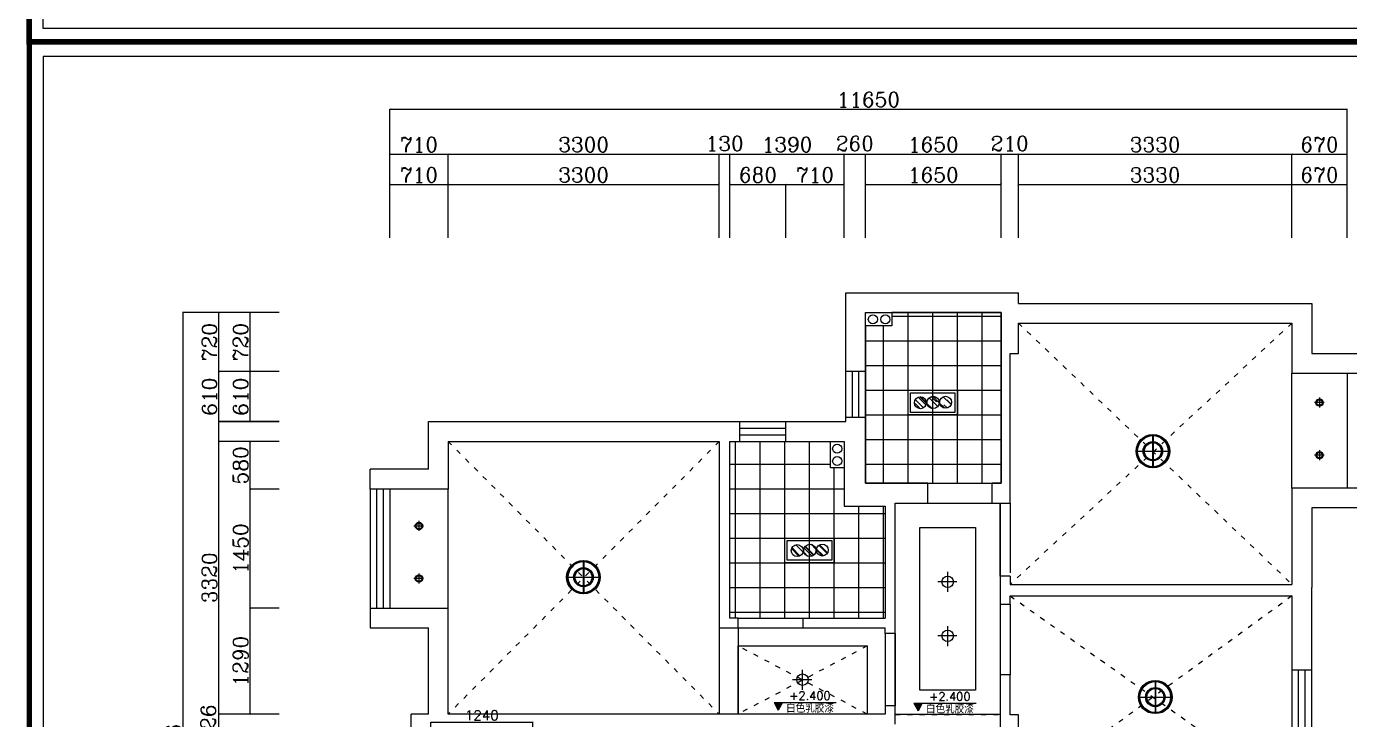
# Model space of a CAD drawing. Header units: millimetres. Extents: x 450898 to 739469, y -912654 to -458543.
# Drawn here: x 450900 to 467003, y -903346 to -894911 of the extents above; entities that cross this region are included whole.
import ezdxf

# ---------------------------------------------------------------- set-up
doc = ezdxf.new("R2010")
doc.units = ezdxf.units.MM
doc.header["$MEASUREMENT"] = 0
doc.header["$PDMODE"] = 3
doc.linetypes.add('ACAD_ISO03W100', pattern=[30, 12, -18])
doc.layers.get('0').update_dxf_attribs({"linetype": 'CONTINUOUS'})
doc.layers.get('DEFPOINTS').update_dxf_attribs({"linetype": 'CONTINUOUS'})
for name, color, linetype in [('0-ELV-01-细实线', 1, 'CONTINUOUS'), ('4', 4, 'CONTINUOUS'), ('8', 8, 'CONTINUOUS'), ('TOP', 7, 'CONTINUOUS'), ('txt', 7, 'CONTINUOUS'), ('墙线', 5, 'CONTINUOUS'), ('家具', 7, 'CONTINUOUS'), ('辅助线', 8, 'CONTINUOUS')]:
    doc.layers.add(name, color=color, linetype=linetype)
doc.layers.add('门窗', color=4, linetype='CONTINUOUS', lineweight=13)
doc.layers.add('（2）0.25线', color=7, linetype='CONTINUOUS', lineweight=25)
doc.styles.add('HZXY', font='complex.shx', dxfattribs={"bigfont": 'HZXY.shx'})
doc.styles.get("Standard").update_dxf_attribs({"font": 'complex.shx', "bigfont": 'hzxy.shx'})
doc.dimstyles.new('LMDIM40', dxfattribs={"dimtxt": 80, "dimasz": 20, "dimexe": 0, "dimexo": 0, "dimgap": 25, "dimtad": 1, "dimdec": 0, "dimzin": 0, "dimdsep": 46, "dimtxsty": 'Standard', "dimblk1": 'DOT', "dimblk2": 'DOT', "dimsah": 1, "dimcen": 0, "dimclrd": 2, "dimclre": 2, "dimclrt": 2, "dimadec": 0, "dimazin": 0, "dimtfac": 1, "dimtdec": 0, "dimtmove": 2, "dimatfit": 3, "dimldrblk": 'DOT', "dimfxl": 0, "dimtolj": 1, "dimtzin": 0, "dimarcsym": 0})
pattern_1 = [(0, (307130.2, -376138.1), (0, 300), []), (90, (307130.2, -376138.1), (-300, 2e-14), [])]
pattern_2 = [(315, (-500891.59, -464112.78), (84.852814, -226.27417), [1500, -200, 500, -100]), (315, (-500832.9, -464242.18), (-164.75588, -23.334524), [300, -33, 600, -75]), (315, (-500916.34, -464208.236), (320.319372, -415.0716806), [800, -140, 400, -100])]

# ---------------------------------------------------------------- blocks, each defined once
blk = doc.blocks.new('TRYR')
at = {"const_width": 73}
blk.add_lwpolyline([(501239, -866833), (527605, -866831), (527605, -847696), (501239, -847697)], close=True, dxfattribs=at)
at = {"color": 4}
blk.add_lwpolyline([(501422, -847892), (501422, -866653), (523535, -866652), (523535, -847891)], close=True, dxfattribs=at)
blk = doc.blocks.new('_ArchTick')
at = {"color": 0, "linetype": 'ByBlock', "const_width": 0.15}
blk.add_lwpolyline([(-0.5, -0.5), (0.5, 0.5)], dxfattribs=at)
blk = doc.blocks.new('*D597')
at = {"layer": 'DEFPOINTS', "color": 0}
for p in [(456032, -896833), (455322, -897483), (456032, -897483)]:
    blk.add_point(p, dxfattribs=at)
at = {"layer": '门窗', "color": 2, "lineweight": -2}
for p, q in [((455322, -897483), (455322, -896833)), ((455322, -896833), (456032, -896833)), ((456032, -897483), (456032, -896833))]:
    blk.add_line(p, q, dxfattribs=at)
at = {"layer": '门窗', "color": 2, "lineweight": -2, "xscale": 20, "yscale": 20, "zscale": 20, "rotation": 180}
blk.add_blockref('_ArchTick', (455322, -896833), dxfattribs=at)
at = {"layer": '门窗', "color": 2, "lineweight": -2, "xscale": 20, "yscale": 20, "zscale": 20}
blk.add_blockref('_ArchTick', (456032, -896833), dxfattribs=at)
at = {"layer": '门窗', "color": 2, "insert": (455677, -896718), "char_height": 180, "attachment_point": 5}
blk.add_mtext('\\A1;710', dxfattribs=at)
blk = doc.blocks.new('_DOT')
at = {"color": 0, "linetype": 'ByBlock'}
blk.add_line((-0.5, 0), (-1, 0), dxfattribs=at)
at = {"color": 0, "linetype": 'ByBlock', "const_width": 0.5}
blk.add_lwpolyline([(-0.25, 0, 1), (0.25, 0, 1)], format="xyb", close=True, dxfattribs=at)
blk = doc.blocks.new('DOT')
at = {"color": 0, "linetype": 'ByBlock'}
blk.add_line((-0.35, 0), (-1, 0), dxfattribs=at)
at = {"color": 0, "linetype": 'ByBlock', "const_width": 0.35}
blk.add_lwpolyline([(-0.175, 0, 1), (0.175, 0, 1)], format="xyb", close=True, dxfattribs=at)
blk = doc.blocks.new('*D598')
at = {"layer": 'DEFPOINTS', "color": 0}
for p in [(459332, -896833), (456032, -897483), (459332, -897483)]:
    blk.add_point(p, dxfattribs=at)
at = {"layer": '门窗', "color": 2, "lineweight": -2}
for p, q in [((456032, -897483), (456032, -896833)), ((456032, -896833), (459332, -896833)), ((459332, -897483), (459332, -896833))]:
    blk.add_line(p, q, dxfattribs=at)
at = {"layer": '门窗', "color": 2, "lineweight": -2, "xscale": 20, "yscale": 20, "zscale": 20, "rotation": 180}
blk.add_blockref('_ArchTick', (456032, -896833), dxfattribs=at)
at = {"layer": '门窗', "color": 2, "lineweight": -2, "xscale": 20, "yscale": 20, "zscale": 20}
blk.add_blockref('_ArchTick', (459332, -896833), dxfattribs=at)
at = {"layer": '门窗', "color": 2, "insert": (457682, -896718), "char_height": 180, "attachment_point": 5}
blk.add_mtext('\\A1;3300', dxfattribs=at)
blk = doc.blocks.new('*D599')
at = {"layer": 'DEFPOINTS', "color": 0}
for p in [(460142, -896833), (459462, -897483), (460142, -897483)]:
    blk.add_point(p, dxfattribs=at)
at = {"layer": '门窗', "color": 2, "lineweight": -2}
for p, q in [((459462, -897483), (459462, -896833)), ((459462, -896833), (460142, -896833)), ((460142, -897483), (460142, -896833))]:
    blk.add_line(p, q, dxfattribs=at)
at = {"layer": '门窗', "color": 2, "lineweight": -2, "xscale": 20, "yscale": 20, "zscale": 20, "rotation": 180}
blk.add_blockref('_ArchTick', (459462, -896833), dxfattribs=at)
at = {"layer": '门窗', "color": 2, "lineweight": -2, "xscale": 20, "yscale": 20, "zscale": 20}
blk.add_blockref('_ArchTick', (460142, -896833), dxfattribs=at)
at = {"layer": '门窗', "color": 2, "insert": (459802, -896718), "char_height": 180, "attachment_point": 5}
blk.add_mtext('\\A1;680', dxfattribs=at)
blk = doc.blocks.new('*D600')
at = {"layer": 'DEFPOINTS', "color": 0}
for p in [(460852, -896833), (460142, -897483), (460852, -897483)]:
    blk.add_point(p, dxfattribs=at)
at = {"layer": '门窗', "color": 2, "lineweight": -2}
for p, q in [((460142, -897483), (460142, -896833)), ((460142, -896833), (460852, -896833)), ((460852, -897483), (460852, -896833))]:
    blk.add_line(p, q, dxfattribs=at)
at = {"layer": '门窗', "color": 2, "lineweight": -2, "xscale": 20, "yscale": 20, "zscale": 20, "rotation": 180}
blk.add_blockref('_ArchTick', (460142, -896833), dxfattribs=at)
at = {"layer": '门窗', "color": 2, "lineweight": -2, "xscale": 20, "yscale": 20, "zscale": 20}
blk.add_blockref('_ArchTick', (460852, -896833), dxfattribs=at)
at = {"layer": '门窗', "color": 2, "insert": (460497, -896718), "char_height": 180, "attachment_point": 5}
blk.add_mtext('\\A1;710', dxfattribs=at)
blk = doc.blocks.new('*D601')
at = {"layer": 'DEFPOINTS', "color": 0}
for p in [(462762, -896833), (461112, -897483), (462762, -897483)]:
    blk.add_point(p, dxfattribs=at)
at = {"layer": '门窗', "color": 2, "lineweight": -2}
for p, q in [((461112, -897483), (461112, -896833)), ((461112, -896833), (462762, -896833)), ((462762, -897483), (462762, -896833))]:
    blk.add_line(p, q, dxfattribs=at)
at = {"layer": '门窗', "color": 2, "lineweight": -2, "xscale": 20, "yscale": 20, "zscale": 20, "rotation": 180}
blk.add_blockref('_ArchTick', (461112, -896833), dxfattribs=at)
at = {"layer": '门窗', "color": 2, "lineweight": -2, "xscale": 20, "yscale": 20, "zscale": 20}
blk.add_blockref('_ArchTick', (462762, -896833), dxfattribs=at)
at = {"layer": '门窗', "color": 2, "insert": (461937, -896718), "char_height": 180, "attachment_point": 5}
blk.add_mtext('\\A1;1650', dxfattribs=at)
blk = doc.blocks.new('*D602')
at = {"layer": 'DEFPOINTS', "color": 0}
for p in [(466302, -896833), (462972, -897483), (466302, -897483)]:
    blk.add_point(p, dxfattribs=at)
at = {"layer": '门窗', "color": 2, "lineweight": -2}
for p, q in [((462972, -897483), (462972, -896833)), ((462972, -896833), (466302, -896833)), ((466302, -897483), (466302, -896833))]:
    blk.add_line(p, q, dxfattribs=at)
at = {"layer": '门窗', "color": 2, "lineweight": -2, "xscale": 20, "yscale": 20, "zscale": 20, "rotation": 180}
blk.add_blockref('_ArchTick', (462972, -896833), dxfattribs=at)
at = {"layer": '门窗', "color": 2, "lineweight": -2, "xscale": 20, "yscale": 20, "zscale": 20}
blk.add_blockref('_ArchTick', (466302, -896833), dxfattribs=at)
at = {"layer": '门窗', "color": 2, "insert": (464637, -896718), "char_height": 180, "attachment_point": 5}
blk.add_mtext('\\A1;3330', dxfattribs=at)
blk = doc.blocks.new('*D603')
at = {"layer": 'DEFPOINTS', "color": 0}
for p in [(466972, -896833), (466302, -897483), (466972, -897483)]:
    blk.add_point(p, dxfattribs=at)
at = {"layer": '门窗', "color": 2, "lineweight": -2}
for p, q in [((466302, -897483), (466302, -896833)), ((466302, -896833), (466972, -896833)), ((466972, -897483), (466972, -896833))]:
    blk.add_line(p, q, dxfattribs=at)
at = {"layer": '门窗', "color": 2, "lineweight": -2, "xscale": 20, "yscale": 20, "zscale": 20, "rotation": 180}
blk.add_blockref('_ArchTick', (466302, -896833), dxfattribs=at)
at = {"layer": '门窗', "color": 2, "lineweight": -2, "xscale": 20, "yscale": 20, "zscale": 20}
blk.add_blockref('_ArchTick', (466972, -896833), dxfattribs=at)
at = {"layer": '门窗', "color": 2, "insert": (466637, -896718), "char_height": 180, "attachment_point": 5}
blk.add_mtext('\\A1;670', dxfattribs=at)
blk = doc.blocks.new('*D604')
at = {"layer": 'DEFPOINTS', "color": 0}
for p in [(456032, -896464), (455322, -897483), (456032, -897483)]:
    blk.add_point(p, dxfattribs=at)
at = {"layer": '门窗', "color": 2, "lineweight": -2}
for p, q in [((455322, -897483), (455322, -896464)), ((455322, -896464), (456032, -896464)), ((456032, -897483), (456032, -896464))]:
    blk.add_line(p, q, dxfattribs=at)
at = {"layer": '门窗', "color": 2, "lineweight": -2, "xscale": 20, "yscale": 20, "zscale": 20, "rotation": 180}
blk.add_blockref('_ArchTick', (455322, -896464), dxfattribs=at)
at = {"layer": '门窗', "color": 2, "lineweight": -2, "xscale": 20, "yscale": 20, "zscale": 20}
blk.add_blockref('_ArchTick', (456032, -896464), dxfattribs=at)
at = {"layer": '门窗', "color": 2, "insert": (455677, -896349), "char_height": 180, "attachment_point": 5}
blk.add_mtext('\\A1;710', dxfattribs=at)
blk = doc.blocks.new('*D605')
at = {"layer": 'DEFPOINTS', "color": 0}
for p in [(459332, -896464), (456032, -897483), (459332, -897483)]:
    blk.add_point(p, dxfattribs=at)
at = {"layer": '门窗', "color": 2, "lineweight": -2}
for p, q in [((456032, -897483), (456032, -896464)), ((456032, -896464), (459332, -896464)), ((459332, -897483), (459332, -896464))]:
    blk.add_line(p, q, dxfattribs=at)
at = {"layer": '门窗', "color": 2, "lineweight": -2, "xscale": 20, "yscale": 20, "zscale": 20, "rotation": 180}
blk.add_blockref('_ArchTick', (456032, -896464), dxfattribs=at)
at = {"layer": '门窗', "color": 2, "lineweight": -2, "xscale": 20, "yscale": 20, "zscale": 20}
blk.add_blockref('_ArchTick', (459332, -896464), dxfattribs=at)
at = {"layer": '门窗', "color": 2, "insert": (457682, -896349), "char_height": 180, "attachment_point": 5}
blk.add_mtext('\\A1;3300', dxfattribs=at)
blk = doc.blocks.new('*D606')
at = {"layer": 'DEFPOINTS', "color": 0}
for p in [(459462, -896464), (459332, -897483), (459462, -897483)]:
    blk.add_point(p, dxfattribs=at)
at = {"layer": '门窗', "color": 2, "lineweight": -2}
for p, q in [((459332, -897483), (459332, -896464)), ((459332, -896464), (459462, -896464)), ((459462, -897483), (459462, -896464))]:
    blk.add_line(p, q, dxfattribs=at)
at = {"layer": '门窗', "color": 2, "lineweight": -2, "xscale": 20, "yscale": 20, "zscale": 20, "rotation": 180}
blk.add_blockref('_ArchTick', (459332, -896464), dxfattribs=at)
at = {"layer": '门窗', "color": 2, "lineweight": -2, "xscale": 20, "yscale": 20, "zscale": 20}
blk.add_blockref('_ArchTick', (459462, -896464), dxfattribs=at)
at = {"layer": '门窗', "color": 2, "insert": (459397, -896336), "char_height": 180, "attachment_point": 5}
blk.add_mtext('\\A1;130', dxfattribs=at)
blk = doc.blocks.new('*D607')
at = {"layer": 'DEFPOINTS', "color": 0}
for p in [(460852, -896464), (459462, -897483), (460852, -897483)]:
    blk.add_point(p, dxfattribs=at)
at = {"layer": '门窗', "color": 2, "lineweight": -2}
for p, q in [((459462, -897483), (459462, -896464)), ((459462, -896464), (460852, -896464)), ((460852, -897483), (460852, -896464))]:
    blk.add_line(p, q, dxfattribs=at)
at = {"layer": '门窗', "color": 2, "lineweight": -2, "xscale": 20, "yscale": 20, "zscale": 20, "rotation": 180}
blk.add_blockref('_ArchTick', (459462, -896464), dxfattribs=at)
at = {"layer": '门窗', "color": 2, "lineweight": -2, "xscale": 20, "yscale": 20, "zscale": 20}
blk.add_blockref('_ArchTick', (460852, -896464), dxfattribs=at)
at = {"layer": '门窗', "color": 2, "insert": (460157, -896349), "char_height": 180, "attachment_point": 5}
blk.add_mtext('\\A1;1390', dxfattribs=at)
blk = doc.blocks.new('*D608')
at = {"layer": 'DEFPOINTS', "color": 0}
for p in [(461112, -896464), (460852, -897483), (461112, -897483)]:
    blk.add_point(p, dxfattribs=at)
at = {"layer": '门窗', "color": 2, "lineweight": -2}
for p, q in [((460852, -897483), (460852, -896464)), ((460852, -896464), (461112, -896464)), ((461112, -897483), (461112, -896464))]:
    blk.add_line(p, q, dxfattribs=at)
at = {"layer": '门窗', "color": 2, "lineweight": -2, "xscale": 20, "yscale": 20, "zscale": 20, "rotation": 180}
blk.add_blockref('_ArchTick', (460852, -896464), dxfattribs=at)
at = {"layer": '门窗', "color": 2, "lineweight": -2, "xscale": 20, "yscale": 20, "zscale": 20}
blk.add_blockref('_ArchTick', (461112, -896464), dxfattribs=at)
at = {"layer": '门窗', "color": 2, "insert": (460982, -896336), "char_height": 180, "attachment_point": 5}
blk.add_mtext('\\A1;260', dxfattribs=at)
blk = doc.blocks.new('*D609')
at = {"layer": 'DEFPOINTS', "color": 0}
for p in [(462762, -896464), (461112, -897483), (462762, -897483)]:
    blk.add_point(p, dxfattribs=at)
at = {"layer": '门窗', "color": 2, "lineweight": -2}
for p, q in [((461112, -897483), (461112, -896464)), ((461112, -896464), (462762, -896464)), ((462762, -897483), (462762, -896464))]:
    blk.add_line(p, q, dxfattribs=at)
at = {"layer": '门窗', "color": 2, "lineweight": -2, "xscale": 20, "yscale": 20, "zscale": 20, "rotation": 180}
blk.add_blockref('_ArchTick', (461112, -896464), dxfattribs=at)
at = {"layer": '门窗', "color": 2, "lineweight": -2, "xscale": 20, "yscale": 20, "zscale": 20}
blk.add_blockref('_ArchTick', (462762, -896464), dxfattribs=at)
at = {"layer": '门窗', "color": 2, "insert": (461937, -896349), "char_height": 180, "attachment_point": 5}
blk.add_mtext('\\A1;1650', dxfattribs=at)
blk = doc.blocks.new('*D610')
at = {"layer": 'DEFPOINTS', "color": 0}
for p in [(462972, -896464), (462762, -897483), (462972, -897483)]:
    blk.add_point(p, dxfattribs=at)
at = {"layer": '门窗', "color": 2, "lineweight": -2}
for p, q in [((462762, -897483), (462762, -896464)), ((462762, -896464), (462972, -896464)), ((462972, -897483), (462972, -896464))]:
    blk.add_line(p, q, dxfattribs=at)
at = {"layer": '门窗', "color": 2, "lineweight": -2, "xscale": 20, "yscale": 20, "zscale": 20, "rotation": 180}
blk.add_blockref('_ArchTick', (462762, -896464), dxfattribs=at)
at = {"layer": '门窗', "color": 2, "lineweight": -2, "xscale": 20, "yscale": 20, "zscale": 20}
blk.add_blockref('_ArchTick', (462972, -896464), dxfattribs=at)
at = {"layer": '门窗', "color": 2, "insert": (462867, -896336), "char_height": 180, "attachment_point": 5}
blk.add_mtext('\\A1;210', dxfattribs=at)
blk = doc.blocks.new('*D611')
at = {"layer": 'DEFPOINTS', "color": 0}
for p in [(466302, -896464), (462972, -897483), (466302, -897483)]:
    blk.add_point(p, dxfattribs=at)
at = {"layer": '门窗', "color": 2, "lineweight": -2}
for p, q in [((462972, -897483), (462972, -896464)), ((462972, -896464), (466302, -896464)), ((466302, -897483), (466302, -896464))]:
    blk.add_line(p, q, dxfattribs=at)
at = {"layer": '门窗', "color": 2, "lineweight": -2, "xscale": 20, "yscale": 20, "zscale": 20, "rotation": 180}
blk.add_blockref('_ArchTick', (462972, -896464), dxfattribs=at)
at = {"layer": '门窗', "color": 2, "lineweight": -2, "xscale": 20, "yscale": 20, "zscale": 20}
blk.add_blockref('_ArchTick', (466302, -896464), dxfattribs=at)
at = {"layer": '门窗', "color": 2, "insert": (464637, -896349), "char_height": 180, "attachment_point": 5}
blk.add_mtext('\\A1;3330', dxfattribs=at)
blk = doc.blocks.new('*D612')
at = {"layer": 'DEFPOINTS', "color": 0}
for p in [(466972, -896464), (466302, -897483), (466972, -897483)]:
    blk.add_point(p, dxfattribs=at)
at = {"layer": '门窗', "color": 2, "lineweight": -2}
for p, q in [((466302, -897483), (466302, -896464)), ((466302, -896464), (466972, -896464)), ((466972, -897483), (466972, -896464))]:
    blk.add_line(p, q, dxfattribs=at)
at = {"layer": '门窗', "color": 2, "lineweight": -2, "xscale": 20, "yscale": 20, "zscale": 20, "rotation": 180}
blk.add_blockref('_ArchTick', (466302, -896464), dxfattribs=at)
at = {"layer": '门窗', "color": 2, "lineweight": -2, "xscale": 20, "yscale": 20, "zscale": 20}
blk.add_blockref('_ArchTick', (466972, -896464), dxfattribs=at)
at = {"layer": '门窗', "color": 2, "insert": (466637, -896349), "char_height": 180, "attachment_point": 5}
blk.add_mtext('\\A1;670', dxfattribs=at)
blk = doc.blocks.new('*D613')
at = {"layer": 'DEFPOINTS', "color": 0}
for p in [(466972, -895916), (455322, -897483), (466972, -897483)]:
    blk.add_point(p, dxfattribs=at)
at = {"layer": '门窗', "color": 2, "lineweight": -2}
for p, q in [((455322, -897483), (455322, -895916)), ((455322, -895916), (466972, -895916)), ((466972, -897483), (466972, -895916))]:
    blk.add_line(p, q, dxfattribs=at)
at = {"layer": '门窗', "color": 2, "lineweight": -2, "xscale": 20, "yscale": 20, "zscale": 20, "rotation": 180}
blk.add_blockref('_ArchTick', (455322, -895916), dxfattribs=at)
at = {"layer": '门窗', "color": 2, "lineweight": -2, "xscale": 20, "yscale": 20, "zscale": 20}
blk.add_blockref('_ArchTick', (466972, -895916), dxfattribs=at)
at = {"layer": '门窗', "color": 2, "insert": (461147, -895801), "char_height": 180, "attachment_point": 5}
blk.add_mtext('\\A1;11650', dxfattribs=at)
blk = doc.blocks.new('*D633')
at = {"layer": 'DEFPOINTS', "color": 0}
for p in [(453622, -901991), (453974, -901991), (453974, -903281)]:
    blk.add_point(p, dxfattribs=at)
at = {"layer": '门窗', "color": 2, "lineweight": -2}
for p, q in [((453974, -901991), (453622, -901991)), ((453622, -903281), (453622, -901991)), ((453974, -903281), (453622, -903281))]:
    blk.add_line(p, q, dxfattribs=at)
at = {"layer": '门窗', "color": 2, "lineweight": -2, "xscale": 20, "yscale": 20, "zscale": 20}
for p, rotation in [((453622, -901991), 90), ((453622, -903281), 270)]:
    blk.add_blockref('_ArchTick', p, dxfattribs=dict(at, rotation=rotation))
at = {"layer": '门窗', "color": 2, "insert": (453507, -902636), "char_height": 180, "attachment_point": 5, "rotation": 90}
blk.add_mtext('\\A1;1290', dxfattribs=at)
blk = doc.blocks.new('*D634')
at = {"layer": 'DEFPOINTS', "color": 0}
for p in [(453622, -900541), (453974, -900541), (453974, -901991)]:
    blk.add_point(p, dxfattribs=at)
at = {"layer": '门窗', "color": 2, "lineweight": -2}
for p, q in [((453974, -900541), (453622, -900541)), ((453622, -901991), (453622, -900541)), ((453974, -901991), (453622, -901991))]:
    blk.add_line(p, q, dxfattribs=at)
at = {"layer": '门窗', "color": 2, "lineweight": -2, "xscale": 20, "yscale": 20, "zscale": 20}
for p, rotation in [((453622, -900541), 90), ((453622, -901991), 270)]:
    blk.add_blockref('_ArchTick', p, dxfattribs=dict(at, rotation=rotation))
at = {"layer": '门窗', "color": 2, "insert": (453507, -901266), "char_height": 180, "attachment_point": 5, "rotation": 90}
blk.add_mtext('\\A1;1450', dxfattribs=at)
blk = doc.blocks.new('*D635')
at = {"layer": 'DEFPOINTS', "color": 0}
for p in [(453622, -899961), (453974, -899961), (453974, -900541)]:
    blk.add_point(p, dxfattribs=at)
at = {"layer": '门窗', "color": 2, "lineweight": -2}
for p, q in [((453974, -899961), (453622, -899961)), ((453622, -900541), (453622, -899961)), ((453974, -900541), (453622, -900541))]:
    blk.add_line(p, q, dxfattribs=at)
at = {"layer": '门窗', "color": 2, "lineweight": -2, "xscale": 20, "yscale": 20, "zscale": 20}
for p, rotation in [((453622, -899961), 90), ((453622, -900541), 270)]:
    blk.add_blockref('_ArchTick', p, dxfattribs=dict(at, rotation=rotation))
at = {"layer": '门窗', "color": 2, "insert": (453507, -900251), "char_height": 180, "attachment_point": 5, "rotation": 90}
blk.add_mtext('\\A1;580', dxfattribs=at)
blk = doc.blocks.new('*D636')
at = {"layer": 'DEFPOINTS', "color": 0}
for p in [(453622, -899111), (453974, -899111), (453974, -899721)]:
    blk.add_point(p, dxfattribs=at)
at = {"layer": '门窗', "color": 2, "lineweight": -2}
for p, q in [((453974, -899111), (453622, -899111)), ((453622, -899721), (453622, -899111)), ((453974, -899721), (453622, -899721))]:
    blk.add_line(p, q, dxfattribs=at)
at = {"layer": '门窗', "color": 2, "lineweight": -2, "xscale": 20, "yscale": 20, "zscale": 20}
for p, rotation in [((453622, -899111), 90), ((453622, -899721), 270)]:
    blk.add_blockref('_ArchTick', p, dxfattribs=dict(at, rotation=rotation))
at = {"layer": '门窗', "color": 2, "insert": (453507, -899416), "char_height": 180, "attachment_point": 5, "rotation": 90}
blk.add_mtext('\\A1;610', dxfattribs=at)
blk = doc.blocks.new('*D637')
at = {"layer": 'DEFPOINTS', "color": 0}
for p in [(453622, -898391), (453974, -898391), (453974, -899111)]:
    blk.add_point(p, dxfattribs=at)
at = {"layer": '门窗', "color": 2, "lineweight": -2}
for p, q in [((453974, -898391), (453622, -898391)), ((453622, -899111), (453622, -898391)), ((453974, -899111), (453622, -899111))]:
    blk.add_line(p, q, dxfattribs=at)
at = {"layer": '门窗', "color": 2, "lineweight": -2, "xscale": 20, "yscale": 20, "zscale": 20}
for p, rotation in [((453622, -898391), 90), ((453622, -899111), 270)]:
    blk.add_blockref('_ArchTick', p, dxfattribs=dict(at, rotation=rotation))
at = {"layer": '门窗', "color": 2, "insert": (453507, -898751), "char_height": 180, "attachment_point": 5, "rotation": 90}
blk.add_mtext('\\A1;720', dxfattribs=at)
blk = doc.blocks.new('*D640')
at = {"layer": 'DEFPOINTS', "color": 0}
for p in [(453242, -903281), (453974, -903281), (453974, -903507)]:
    blk.add_point(p, dxfattribs=at)
at = {"layer": '门窗', "color": 2, "lineweight": -2}
for p, q in [((453974, -903281), (453242, -903281)), ((453242, -903507), (453242, -903281)), ((453974, -903507), (453242, -903507))]:
    blk.add_line(p, q, dxfattribs=at)
at = {"layer": '门窗', "color": 2, "lineweight": -2, "xscale": 20, "yscale": 20, "zscale": 20}
for p, rotation in [((453242, -903281), 90), ((453242, -903507), 270)]:
    blk.add_blockref('_ArchTick', p, dxfattribs=dict(at, rotation=rotation))
at = {"layer": '门窗', "color": 2, "insert": (453114, -903394), "char_height": 180, "attachment_point": 5, "rotation": 90}
blk.add_mtext('\\A1;226', dxfattribs=at)
blk = doc.blocks.new('*D641')
at = {"layer": 'DEFPOINTS', "color": 0}
for p in [(453242, -899961), (453974, -899961), (453974, -903281)]:
    blk.add_point(p, dxfattribs=at)
at = {"layer": '门窗', "color": 2, "lineweight": -2}
for p, q in [((453974, -899961), (453242, -899961)), ((453242, -903281), (453242, -899961)), ((453974, -903281), (453242, -903281))]:
    blk.add_line(p, q, dxfattribs=at)
at = {"layer": '门窗', "color": 2, "lineweight": -2, "xscale": 20, "yscale": 20, "zscale": 20}
for p, rotation in [((453242, -899961), 90), ((453242, -903281), 270)]:
    blk.add_blockref('_ArchTick', p, dxfattribs=dict(at, rotation=rotation))
at = {"layer": '门窗', "color": 2, "insert": (453127, -901621), "char_height": 180, "attachment_point": 5, "rotation": 90}
blk.add_mtext('\\A1;3320', dxfattribs=at)
blk = doc.blocks.new('*D642')
at = {"layer": 'DEFPOINTS', "color": 0}
for p in [(453242, -899111), (453974, -899111), (453974, -899721)]:
    blk.add_point(p, dxfattribs=at)
at = {"layer": '门窗', "color": 2, "lineweight": -2}
for p, q in [((453974, -899111), (453242, -899111)), ((453242, -899721), (453242, -899111)), ((453974, -899721), (453242, -899721))]:
    blk.add_line(p, q, dxfattribs=at)
at = {"layer": '门窗', "color": 2, "lineweight": -2, "xscale": 20, "yscale": 20, "zscale": 20}
for p, rotation in [((453242, -899111), 90), ((453242, -899721), 270)]:
    blk.add_blockref('_ArchTick', p, dxfattribs=dict(at, rotation=rotation))
at = {"layer": '门窗', "color": 2, "insert": (453127, -899416), "char_height": 180, "attachment_point": 5, "rotation": 90}
blk.add_mtext('\\A1;610', dxfattribs=at)
blk = doc.blocks.new('*D643')
at = {"layer": 'DEFPOINTS', "color": 0}
for p in [(453242, -898391), (453974, -898391), (453974, -899111)]:
    blk.add_point(p, dxfattribs=at)
at = {"layer": '门窗', "color": 2, "lineweight": -2}
for p, q in [((453974, -898391), (453242, -898391)), ((453242, -899111), (453242, -898391)), ((453974, -899111), (453242, -899111))]:
    blk.add_line(p, q, dxfattribs=at)
at = {"layer": '门窗', "color": 2, "lineweight": -2, "xscale": 20, "yscale": 20, "zscale": 20}
for p, rotation in [((453242, -898391), 90), ((453242, -899111), 270)]:
    blk.add_blockref('_ArchTick', p, dxfattribs=dict(at, rotation=rotation))
at = {"layer": '门窗', "color": 2, "insert": (453127, -898751), "char_height": 180, "attachment_point": 5, "rotation": 90}
blk.add_mtext('\\A1;720', dxfattribs=at)
blk = doc.blocks.new('*D647')
at = {"layer": 'DEFPOINTS', "color": 0}
for p in [(453974, -898391), (452804, -909177), (453974, -909177)]:
    blk.add_point(p, dxfattribs=at)
at = {"layer": '门窗', "color": 2, "lineweight": -2}
for p, q in [((453974, -898391), (452804, -898391)), ((452804, -898391), (452804, -909177)), ((453974, -909177), (452804, -909177))]:
    blk.add_line(p, q, dxfattribs=at)
at = {"layer": '门窗', "color": 2, "lineweight": -2, "xscale": 20, "yscale": 20, "zscale": 20}
for p, rotation in [((452804, -898391), 90), ((452804, -909177), 270)]:
    blk.add_blockref('_ArchTick', p, dxfattribs=dict(at, rotation=rotation))
at = {"layer": '门窗', "color": 2, "insert": (452689, -903784), "char_height": 180, "attachment_point": 5, "rotation": 90}
blk.add_mtext('\\A1;10786', dxfattribs=at)
blk = doc.blocks.new('*D596')
at = {"layer": 'DEFPOINTS', "color": 0}
for p in [(455822, -903507), (457062, -903380), (457062, -903507)]:
    blk.add_point(p, dxfattribs=at)
at = {"layer": '门窗', "color": 2, "lineweight": -2}
for p, q in [((455822, -903507), (455822, -903380)), ((455822, -903380), (457062, -903380)), ((457062, -903507), (457062, -903380))]:
    blk.add_line(p, q, dxfattribs=at)
at = {"layer": '门窗', "color": 2, "lineweight": -2, "xscale": 20, "yscale": 20, "zscale": 20, "rotation": 180}
blk.add_blockref('_ArchTick', (455822, -903380), dxfattribs=at)
at = {"layer": '门窗', "color": 2, "lineweight": -2, "xscale": 20, "yscale": 20, "zscale": 20}
blk.add_blockref('_ArchTick', (457062, -903380), dxfattribs=at)
at = {"layer": '门窗', "color": 2, "insert": (456442, -903295), "char_height": 120, "attachment_point": 5}
blk.add_mtext('\\A1;1240', dxfattribs=at)
blk = doc.blocks.new('A$C4FBF28C2')
at = {"linetype": 'ByBlock', "ltscale": 4}
h = blk.add_hatch(dxfattribs=at)
h.set_pattern_fill('AR-RROOF', scale=100, angle=225, style=0)
h.set_pattern_definition(pattern_2)
h.paths.add_polyline_path([(517, 153, -1), (379, 153, -1)])
h.paths.add_polyline_path([(221, 153, -1), (83, 153, -1)])
h = blk.add_hatch(dxfattribs=at)
h.set_pattern_fill('AR-RROOF', scale=100, angle=225, style=0)
h.set_pattern_definition(pattern_2)
h.paths.add_polyline_path([(379, 151, 1), (229, 151, 1)])
at = {"color": 7, "linetype": 'ByBlock', "ltscale": 4}
blk.add_lwpolyline([(570, 30), (30, 30), (30, 270), (570, 270)], close=True, dxfattribs=at)
for centre, radius in [((150, 148), 72.6), ((304, 151), 75), ((456, 154), 72.6)]:
    blk.add_circle(centre, radius, dxfattribs=at)
at = {"layer": '家具', "color": 8}
blk.add_lwpolyline([(600, 0), (0, 0), (0, 300), (600, 300)], close=True, dxfattribs=at)
blk = doc.blocks.new('afefqer')
blk.add_hatch(color=256).paths.add_polyline_path([(293046, -79425), (293097, -79331), (292996, -79331)])
for p, q in [((292996, -79331), (293753, -79331)), ((292996, -79331), (293046, -79425)), ((293097, -79331), (293046, -79425))]:
    blk.add_line(p, q)

msp = doc.modelspace()

# ---------------------------------------------------------------- hatches: boundary and pattern name
at = {"layer": '家具'}
h = msp.add_hatch(dxfattribs=at)
h.set_pattern_fill('_USER', color=8, scale=300, style=0, double=1, pattern_type=0)
h.set_pattern_definition(pattern_1)
h.paths.add_polyline_path([(461112.1, -899670.7), (461112.1, -900470.7), (461872.1, -900470.7), (462652.1, -900470.7), (462762.1, -900470.7), (462762.1, -898390.7), (461434.1, -898390.7), (461434.1, -898555.3), (461112.1, -898555.3), (461112.1, -899110.7)])
h = msp.add_hatch(dxfattribs=at)
h.set_pattern_fill('_USER', color=8, scale=300, style=0, double=1, pattern_type=0)
h.set_pattern_definition(pattern_1)
h.paths.add_polyline_path([(460852.1, -900750.7), (460852.1, -900282.6), (460687.5, -900282.6), (460687.5, -899960.7), (460142.1, -899960.7), (459582.1, -899960.7), (459462.1, -899960.7), (459462.1, -902110.7), (459562.1, -902110.7), (460352.1, -902110.7), (461352.1, -902110.7), (461352.1, -900750.7)])

# ---------------------------------------------------------------- linework, layer by layer
at = {"layer": '0-ELV-01-细实线', "linetype": 'ACAD_ISO03W100', "ltscale": 5}
for p, q in [((459562.1, -902450.7), (461132.1, -902450.7)), ((461469.3, -903286.7), (462749.3, -903286.7)), ((461472.1, -903286.7), (462752.1, -903286.7))]:
    msp.add_line(p, q, dxfattribs=at)
at = {"layer": '4', "color": 251}
for centre, radius in [((464606, -900080.7), 189.6), ((464612.5, -900080.7), 189.6), ((464606, -900080.7), 115.7), ((464612.5, -900080.7), 115.7), ((457675.6, -901614.2), 189.6), ((457682.1, -901614.2), 189.6), ((457675.6, -901614.2), 115.7), ((457682.1, -901614.2), 115.7), ((464635.4, -903072.8), 189.6), ((464641.9, -903072.8), 189.6), ((464635.4, -903072.8), 115.7), ((464641.9, -903072.8), 115.7)]:
    msp.add_circle(centre, radius, dxfattribs=at)
at = {"layer": '8', "linetype": 'ACAD_ISO03W100', "ltscale": 5}
for p, q in [((466302.1, -898520.7), (462872.1, -901700.7)), ((462972.1, -898520.7), (466302.1, -901700.7)), ((459332.1, -899960.7), (456032.1, -903280.7)), ((456032.1, -899960.7), (459332.1, -903280.7)), ((462872.1, -901840.7), (466302.1, -904270.7)), ((466302.1, -901840.7), (462972.1, -904270.7)), ((461132.1, -902450.7), (459562.1, -903280.7)), ((461132.1, -903280.7), (459562.1, -902450.7))]:
    msp.add_line(p, q, dxfattribs=at)
at = {"layer": 'DEFPOINTS'}
msp.add_point((460341.5, -902732.7), dxfattribs=at)
at = {"layer": 'TOP'}
for points in [[(461112.1, -898390.7), (461434.1, -898390.7), (461434.1, -898555.3), (461112.1, -898555.3)], [(460852.1, -899960.7), (460852.1, -900282.6), (460687.5, -900282.6), (460687.5, -899960.7)]]:
    msp.add_lwpolyline(points, close=True, dxfattribs=at)
at = {"layer": 'txt'}
for p, q in [((460952.1, -899670.7), (460952.1, -899110.7)), ((461032.1, -899670.7), (461032.1, -899110.7)), ((459582.1, -899800.7), (460142.1, -899800.7)), ((459582.1, -899880.7), (460142.1, -899880.7)), ((455162.1, -900540.7), (455162.1, -901990.7)), ((455242.1, -900540.7), (455242.1, -901990.7)), ((466382.1, -903890.7), (466382.1, -902740.7)), ((466462.1, -903890.7), (466462.1, -902740.7))]:
    msp.add_line(p, q, dxfattribs=at)
for centre in [(461201.1, -898475.8), (461352.4, -898475.8), (460767, -900049.6), (460767, -900201)]:
    msp.add_circle(centre, 55, dxfattribs=at)
at = {"layer": '墙线'}
for p, q in [((460872.1, -898150.7), (462972.1, -898150.7)), ((460872.1, -899110.7), (460872.1, -898150.7)), ((462972.1, -898280.7), (462972.1, -898150.7)), ((462972.1, -898280.7), (466542.1, -898280.7)), ((466542.1, -898280.7), (466542.1, -898890.7)), ((461112.1, -898390.7), (462762.1, -898390.7)), ((461112.1, -899110.7), (461112.1, -898390.7)), ((462762.1, -898390.7), (462762.1, -900470.7)), ((462972.1, -898520.7), (466302.1, -898520.7)), ((462972.1, -898890.7), (462972.1, -898520.7)), ((466302.1, -898520.7), (466302.1, -899130.7)), ((462872.1, -900710.7), (462872.1, -898890.7)), ((462872.1, -898890.7), (462972.1, -898890.7)), ((466542.1, -898890.7), (467212.1, -898890.7)), ((461112.1, -899110.7), (460872.1, -899110.7)), ((466302.1, -899130.7), (467212.1, -899130.7)), ((455792.1, -899720.7), (459582.1, -899720.7)), ((455792.1, -900300.7), (455792.1, -899720.7)), ((459582.1, -899960.7), (459582.1, -899720.7)), ((460142.1, -899720.7), (460872.1, -899720.7)), ((460142.1, -899960.7), (460142.1, -899720.7)), ((460872.1, -899720.7), (460872.1, -899670.7)), ((461112.1, -899670.7), (460872.1, -899670.7)), ((461112.1, -900470.7), (461112.1, -899670.7)), ((456032.1, -899960.7), (459332.1, -899960.7)), ((456032.1, -899960.7), (456032.1, -900540.7)), ((459332.1, -899960.7), (459332.1, -902230.7)), ((459462.1, -902110.7), (459462.1, -899960.7)), ((459462.1, -899960.7), (459582.1, -899960.7)), ((460142.1, -899960.7), (460852.1, -899960.7)), ((460852.1, -899960.7), (460852.1, -900750.7)), ((455792.1, -900300.7), (455082.1, -900300.7)), ((455082.1, -900540.7), (455082.1, -900300.7)), ((456032.1, -900540.7), (455082.1, -900540.7)), ((461872.1, -900470.7), (461112.1, -900470.7)), ((461872.1, -900710.7), (461872.1, -900470.7)), ((462652.1, -900710.7), (462652.1, -900470.7)), ((462762.1, -900470.7), (462652.1, -900470.7)), ((466302.1, -900530.7), (466302.1, -901700.7)), ((467212.1, -900530.7), (466302.1, -900530.7)), ((460852.1, -900750.7), (461352.1, -900750.7)), ((461352.1, -900750.7), (461352.1, -902110.7)), ((461472.1, -902300.7), (461472.1, -900710.7)), ((461472.1, -900710.7), (461872.1, -900710.7)), ((462652.1, -900710.7), (462872.1, -900710.7)), ((466542.1, -900770.7), (466542.1, -901740.7)), ((467212.1, -900770.7), (466542.1, -900770.7)), ((462872.1, -901600.7), (462752.1, -901600.7)), ((462752.1, -901600.7), (462752.1, -901940.7)), ((462872.1, -901600.7), (462872.1, -901700.7)), ((462872.1, -901700.7), (466302.1, -901700.7)), ((466542.1, -902740.7), (466542.1, -901740.7)), ((462872.1, -901940.7), (462872.1, -901840.7)), ((462872.1, -901840.7), (466302.1, -901840.7)), ((466302.1, -901840.7), (466302.1, -902740.7)), ((455082.1, -901990.7), (456032.1, -901990.7)), ((455082.1, -901990.7), (455082.1, -902230.7)), ((456032.1, -903280.7), (456032.1, -901990.7)), ((462752.1, -901940.7), (462872.1, -901940.7)), ((459562.1, -902110.7), (459462.1, -902110.7)), ((459562.1, -902230.7), (459562.1, -902110.7)), ((460352.1, -902230.7), (460352.1, -902110.7)), ((460352.1, -902110.7), (461352.1, -902110.7)), ((455082.1, -902230.7), (455792.1, -902230.7)), ((455792.1, -903280.7), (455792.1, -902230.7)), ((459332.1, -902230.7), (459562.1, -902230.7)), ((460352.1, -902230.7), (461352.1, -902230.7)), ((461352.1, -902300.7), (461352.1, -902230.7)), ((461472.1, -902300.7), (461352.1, -902300.7)), ((462872.1, -902800.7), (462752.1, -902800.7)), ((462752.1, -902800.7), (462752.1, -904510.7)), ((462872.1, -903290.7), (462872.1, -902800.7)), ((466302.1, -902740.7), (466542.1, -902740.7)), ((461472.1, -903180.7), (461352.1, -903180.7)), ((461352.1, -903180.7), (461352.1, -903280.7)), ((461472.1, -903400.7), (461472.1, -903180.7)), ((455792.1, -903280.7), (455582.1, -903280.7)), ((455582.1, -903501.2), (455582.1, -903280.7)), ((461352.1, -903280.7), (456032.1, -903280.7)), ((462972.1, -903290.7), (462872.1, -903290.7)), ((462972.1, -904270.7), (462972.1, -903290.7))]:
    msp.add_line(p, q, dxfattribs=at)
at = {"layer": '家具', "color": 250}
for p, q in [((461872.1, -900470.7), (462652.1, -900470.7)), ((461872.1, -900710.7), (462652.1, -900710.7)), ((462752.1, -901600.7), (462752.1, -900710.7)), ((462872.1, -900710.7), (462872.1, -901560.7)), ((462752.1, -901940.7), (462752.1, -902800.7)), ((462872.1, -901940.7), (462872.1, -902800.7)), ((459562.1, -902110.7), (460352.1, -902110.7)), ((459332.1, -902230.7), (459332.1, -903280.7)), ((459562.1, -902230.7), (460352.1, -902230.7)), ((459562.1, -902230.7), (459562.1, -903280.7)), ((461352.1, -902300.7), (461352.1, -903180.7)), ((461472.1, -902300.7), (461472.1, -903180.7))]:
    msp.add_line(p, q, dxfattribs=at)
at = {"layer": '家具', "color": 8}
msp.add_lwpolyline([(462762.1, -898390.7), (461434.1, -898390.7), (461434.1, -898555.3), (461112.1, -898555.3), (461112.1, -899110.7), (461112.1, -899670.7), (461112.1, -900470.7), (461872.1, -900470.7), (462652.1, -900470.7), (462762.1, -900470.7)], close=True, dxfattribs=at)
at = {"layer": '辅助线'}
for p, q in [((466302.1, -900530.7), (466302.1, -899130.7)), ((456032.1, -901990.7), (456032.1, -900540.7))]:
    msp.add_line(p, q, dxfattribs=at)
at = {"layer": '门窗'}
for p, q in [((460872.1, -899670.7), (460872.1, -899110.7)), ((461112.1, -899670.7), (461112.1, -899110.7)), ((466972.1, -899130.7), (466972.1, -900530.7)), ((459582.1, -899720.7), (460142.1, -899720.7)), ((459582.1, -899960.7), (460142.1, -899960.7)), ((455082.1, -900540.7), (455082.1, -901990.7)), ((455322.1, -900540.7), (455322.1, -901990.7)), ((466302.1, -902740.7), (466302.1, -903890.7)), ((466542.1, -903890.7), (466542.1, -902740.7))]:
    msp.add_line(p, q, dxfattribs=at)
at = {"layer": '门窗', "color": 2}
for p, q in [((453974.2, -899720.7), (453241.8, -899720.7)), ((453241.8, -899960.7), (453241.8, -899720.7)), ((453974.2, -899960.7), (453241.8, -899960.7))]:
    msp.add_line(p, q, dxfattribs=at)
at = {"layer": '（2）0.25线', "color": 2}
for p, q in [((466637.1, -899426.8), (466637.1, -899548.4)), ((466693.4, -899488.5), (466576.6, -899488.5)), ((464606, -899879), (464606, -900282.5)), ((464612.5, -899879), (464612.5, -900282.5)), ((464404.2, -900080.7), (464807.8, -900080.7)), ((464410.7, -900080.7), (464814.3, -900080.7)), ((466693.4, -900128), (466576.6, -900128)), ((466637.1, -900066.3), (466637.1, -900187.9)), ((455677.1, -900929.4), (455677.1, -901051)), ((455733.4, -900991.1), (455616.6, -900991.1)), ((457675.6, -901412.5), (457675.6, -901816)), ((457682.1, -901412.5), (457682.1, -901816)), ((455677.1, -901568.9), (455677.1, -901690.5)), ((462112.1, -901792.8), (462112.1, -901549.6)), ((455733.4, -901630.6), (455616.6, -901630.6)), ((457473.9, -901614.2), (457877.4, -901614.2)), ((457480.4, -901614.2), (457883.9, -901614.2)), ((462224.8, -901669.4), (461991.1, -901669.4)), ((462112.1, -902451.4), (462112.1, -902208.2)), ((462224.8, -902328), (461991.1, -902328)), ((460458.3, -902861.3), (460224.7, -902861.3)), ((460345.7, -902984.7), (460345.7, -902741.5)), ((464635.4, -902871.1), (464635.4, -903274.6)), ((464641.9, -902871.1), (464641.9, -903274.6)), ((464433.7, -903072.8), (464837.2, -903072.8)), ((464440.2, -903072.8), (464843.7, -903072.8))]:
    msp.add_line(p, q, dxfattribs=at)
for points in [[(461472.1, -900710.7), (462752.1, -900710.7), (462752.1, -903286.7), (461472.1, -903286.7)], [(461772.1, -901010.7), (462452.1, -901010.7), (462452.1, -902986.7), (461772.1, -902986.7)], [(459562.1, -902450.7), (461132.1, -902450.7), (461132.1, -903280.7), (459562.1, -903280.7)]]:
    msp.add_lwpolyline(points, close=True, dxfattribs=at)
for centre, radius in [((466637.1, -899488.5), 44.9), ((466637.1, -899488.5), 34.9), ((464606, -900080.7), 201.8), ((464612.5, -900080.7), 201.8), ((464606, -900080.7), 106), ((464612.5, -900080.7), 106), ((466637.1, -900128), 44.9), ((466637.1, -900128), 34.9), ((455677.1, -900991.1), 44.9), ((455677.1, -900991.1), 34.9), ((457675.6, -901614.2), 201.8), ((457682.1, -901614.2), 201.8), ((457675.6, -901614.2), 106), ((457682.1, -901614.2), 106), ((455677.1, -901630.6), 44.9), ((455677.1, -901630.6), 34.9), ((462112.1, -901669.4), 69.9), ((462112.1, -902328), 69.9), ((460345.7, -902861.3), 69.9), ((464635.4, -903072.8), 201.8), ((464641.9, -903072.8), 201.8), ((464635.4, -903072.8), 106), ((464641.9, -903072.8), 106)]:
    msp.add_circle(centre, radius, dxfattribs=at)

# ---------------------------------------------------------------- block references
at = {"color": 1}
for p in [(167003.3, -823805.9), (168705.9, -823815.4)]:
    msp.add_blockref('afefqer', p, dxfattribs=at)
at = {"layer": 'DEFPOINTS'}
for p in [(461630.2, -899638.1), (460130.2, -901438.1)]:
    msp.add_blockref('A$C4FBF28C2', p, dxfattribs=at)
at = {"layer": 'TOP', "xscale": 0.9156765649033163, "yscale": 0.9156765649033163, "zscale": 0.9156765649033163}
for p in [(-8039, -101359.5), (-8038, -118881.6)]:
    msp.add_blockref('TRYR', p, dxfattribs=at)
at = {"layer": '门窗', "color": 2, "xscale": 20, "yscale": 20, "zscale": 20}
for p, rotation in [((453241.8, -899720.7), 90), ((453241.8, -899960.7), 270)]:
    msp.add_blockref('_ArchTick', p, dxfattribs=dict(at, rotation=rotation))

# ---------------------------------------------------------------- texts
at = {"style": 'HZXY'}
for s, p in [(' +2.400', (460113.7, -903106.1)), (' +2.400', (461816.3, -903115.6)), ('白色乳胶漆', (460145.4, -903261.4)), ('白色乳胶漆', (461848, -903270.9))]:
    msp.add_text(s, height=101.25, dxfattribs=at).set_placement(p)

# ---------------------------------------------------------------- dimensions: what is measured, and where the dimension line sits
at = {"layer": '门窗'}
for base, p1, p2, override, picture, middle in [((466972.1, -895916.3), (455322.1, -897483), (466972.1, -897483), {"dimtxt": 180, "dimblk": 'ArchTick', "dimsah": 0, "dimldrblk": 'DOT'}, '*D613', (461147.1, -895801.3)), ((456032.1, -896463.7), (455322.1, -897483), (456032.1, -897483), {"dimtxt": 180, "dimblk": 'ArchTick', "dimsah": 0, "dimldrblk": 'DOT'}, '*D604', (455677.1, -896348.7)), ((459332.1, -896463.7), (456032.1, -897483), (459332.1, -897483), {"dimtxt": 180, "dimblk": 'ArchTick', "dimsah": 0, "dimldrblk": 'DOT'}, '*D605', (457682.1, -896348.7)), ((459462.1, -896463.7), (459332.1, -897483), (459462.1, -897483), {"dimtxt": 180, "dimblk": 'ArchTick', "dimsah": 0, "dimldrblk": 'DOT'}, '*D606', (459397.1, -896336.2)), ((460852.1, -896463.7), (459462.1, -897483), (460852.1, -897483), {"dimtxt": 180, "dimblk": 'ArchTick', "dimsah": 0, "dimldrblk": 'DOT'}, '*D607', (460157.1, -896348.7)), ((461112.1, -896463.7), (460852.1, -897483), (461112.1, -897483), {"dimtxt": 180, "dimblk": 'ArchTick', "dimsah": 0, "dimldrblk": 'DOT'}, '*D608', (460982.1, -896336.2)), ((462762.1, -896463.7), (461112.1, -897483), (462762.1, -897483), {"dimtxt": 180, "dimblk": 'ArchTick', "dimsah": 0, "dimldrblk": 'DOT'}, '*D609', (461937.1, -896348.7)), ((462972.1, -896463.7), (462762.1, -897483), (462972.1, -897483), {"dimtxt": 180, "dimblk": 'ArchTick', "dimsah": 0, "dimldrblk": 'DOT'}, '*D610', (462867.1, -896336.2)), ((466302.1, -896463.7), (462972.1, -897483), (466302.1, -897483), {"dimtxt": 180, "dimblk": 'ArchTick', "dimsah": 0, "dimldrblk": 'DOT'}, '*D611', (464637.1, -896348.7)), ((466972.1, -896463.7), (466302.1, -897483), (466972.1, -897483), {"dimtxt": 180, "dimblk": 'ArchTick', "dimsah": 0, "dimldrblk": 'DOT'}, '*D612', (466637.1, -896348.7)), ((456032.1, -896833.2), (455322.1, -897483), (456032.1, -897483), {"dimtxt": 180, "dimblk": 'ArchTick', "dimsah": 0, "dimldrblk": 'DOT'}, '*D597', (455677.1, -896718.2)), ((459332.1, -896833.2), (456032.1, -897483), (459332.1, -897483), {"dimtxt": 180, "dimblk": 'ArchTick', "dimsah": 0, "dimldrblk": 'DOT'}, '*D598', (457682.1, -896718.2)), ((460142.1, -896833.2), (459462.1, -897483), (460142.1, -897483), {"dimtxt": 180, "dimblk": 'ArchTick', "dimsah": 0, "dimldrblk": 'DOT'}, '*D599', (459802.1, -896718.2)), ((460852.1, -896833.2), (460142.1, -897483), (460852.1, -897483), {"dimtxt": 180, "dimblk": 'ArchTick', "dimsah": 0, "dimldrblk": 'DOT'}, '*D600', (460497.1, -896718.2)), ((462762.1, -896833.2), (461112.1, -897483), (462762.1, -897483), {"dimtxt": 180, "dimblk": 'ArchTick', "dimsah": 0, "dimldrblk": 'DOT'}, '*D601', (461937.1, -896718.2)), ((466302.1, -896833.2), (462972.1, -897483), (466302.1, -897483), {"dimtxt": 180, "dimblk": 'ArchTick', "dimsah": 0, "dimldrblk": 'DOT'}, '*D602', (464637.1, -896718.2)), ((466972.1, -896833.2), (466302.1, -897483), (466972.1, -897483), {"dimtxt": 180, "dimblk": 'ArchTick', "dimsah": 0, "dimldrblk": 'DOT'}, '*D603', (466637.1, -896718.2)), ((457062.1, -903380.2), (455822.1, -903506.7), (457062.1, -903506.7), {"dimtxt": 120, "dimblk": 'ArchTick', "dimsah": 0, "dimldrblk": 'DOT'}, '*D596', (456442.1, -903295.2))]:
    dim = msp.add_linear_dim(base=base, p1=p1, p2=p2, dimstyle='LMDIM40', override=override, dxfattribs=at)
    dim.commit()
    dim.dimension.update_dxf_attribs({"geometry": picture, "text_midpoint": middle})
for base, p1, p2, angle, picture, middle in [((452804.4, -909176.7), (453974.2, -898390.7), (453974.2, -909176.7), 90, '*D647', (452689.4, -903783.7)), ((453241.8, -898390.7), (453974.2, -899110.7), (453974.2, -898390.7), 90, '*D643', (453126.8, -898750.7)), ((453622.3, -898390.7), (453974.2, -899110.7), (453974.2, -898390.7), 270, '*D637', (453507.3, -898750.7)), ((453241.8, -899110.7), (453974.2, -899720.7), (453974.2, -899110.7), 90, '*D642', (453126.8, -899415.7)), ((453622.3, -899110.7), (453974.2, -899720.7), (453974.2, -899110.7), 270, '*D636', (453507.3, -899415.7)), ((453241.8, -899960.7), (453974.2, -903280.7), (453974.2, -899960.7), 90, '*D641', (453126.8, -901620.7)), ((453622.3, -899960.7), (453974.2, -900540.7), (453974.2, -899960.7), 270, '*D635', (453507.3, -900250.7)), ((453622.3, -900540.7), (453974.2, -901990.7), (453974.2, -900540.7), 270, '*D634', (453507.3, -901265.7)), ((453622.3, -901990.7), (453974.2, -903280.7), (453974.2, -901990.7), 270, '*D633', (453507.3, -902635.7)), ((453241.8, -903280.7), (453974.2, -903506.7), (453974.2, -903280.7), 90, '*D640', (453114.3, -903393.7))]:
    dim = msp.add_linear_dim(base=base, p1=p1, p2=p2, angle=angle, dimstyle='LMDIM40', override={"dimtxt": 180, "dimblk": 'ArchTick', "dimsah": 0, "dimldrblk": 'DOT'}, dxfattribs=at)
    dim.commit()
    dim.dimension.update_dxf_attribs({"geometry": picture, "text_midpoint": middle})

doc.saveas('drawing.dxf')
